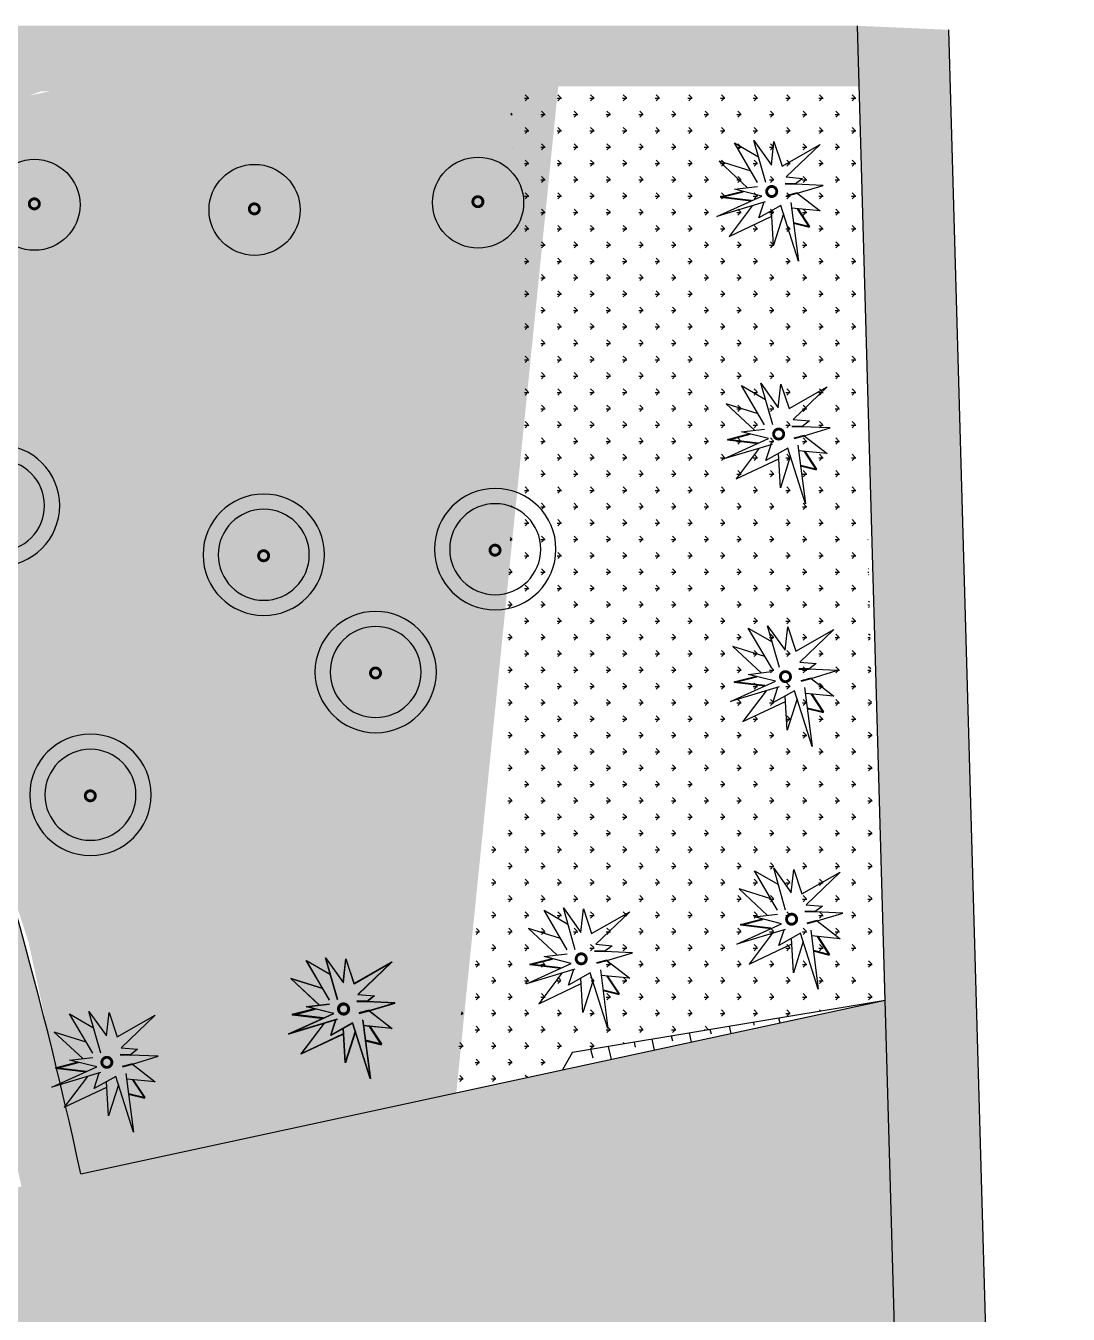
# Model space of a CAD drawing. Header units: millimetres. Extents: x -164772 to 106339, y -135449 to 107526.
# Drawn here: x 71992 to 106339, y 19521 to 61999 of the extents above; entities that cross this region are included whole.
import ezdxf

# ---------------------------------------------------------------- set-up
doc = ezdxf.new("R2010")
doc.units = ezdxf.units.MM
doc.linetypes.add('HIDDEN2', pattern=[4.762499999999999, 3.175, -1.5875])
doc.layers.add('border', color=250, linetype='HIDDEN2', lineweight=13)
doc.layers.add('paving', color=250, linetype='Continuous', lineweight=25)
for name, color, linetype, lineweight, true_color in [('graas', 7, 'Continuous', 25, 0x83f83f), ('hatch', 7, 'Continuous', 9, 0x4a4a4a), ('plants', 7, 'Continuous', 30, 0x3d5129)]:
    doc.layers.add(name, color=color, linetype=linetype, lineweight=lineweight, true_color=true_color)
doc.layers.add('project line', color=250, linetype='Continuous')
doc.linetypes.add('зигзаг', pattern='A,0.00254,-5.08,[131,ltypeshp.shx,S=5.08,R=0,X=-5.08,Y=0],-10.16,[131,ltypeshp.shx,S=5.08,R=180,X=5.08,Y=0],-5.08', length=20.32254)

# ---------------------------------------------------------------- blocks, each defined once
blk = doc.blocks.new('елка')
at = {"layer": 'plants'}
for p, q in [((2684.137915449879, -2741.3783145817), (2683.17369059867, -2738.18267230506)), ((2683.17369059867, -2738.18267230506), (2684.518721021184, -2741.139387633171)), ((2686.810000354512, -2738.334006180307), (2685.068330281675, -2740.20752258956)), ((2686.15154143987, -2740.43941125017), (2686.810000354512, -2738.334006180307)), ((2683.878856771224, -2740.519740085719), (2681.85674631787, -2738.996862432773)), ((2681.85674631787, -2738.996862432773), (2683.185360237356, -2741.803345910427)), ((2684.518721021184, -2741.139387633171), (2684.967064495355, -2739.347439359115)), ((2684.967064495355, -2739.347439359115), (2685.146400340556, -2740.870596969208)), ((2685.415407969526, -2740.870596969208), (2688.015789308447, -2739.347439359115)), ((2688.015789308447, -2739.347439359115), (2687.101557942712, -2740.925316069123)), ((2683.891041701811, -2742.393750073171), (2683.084026537239, -2740.960192355153)), ((2683.084026537239, -2740.960192355153), (2684.127159162083, -2741.303114969722)), ((2681.281810564045, -2741.913432647301), (2683.53731230745, -2741.780857791904)), ((2683.344918255866, -2742.566773831772), (2681.281810564045, -2741.913432647301)), ((2688.105461092217, -2741.945764131189), (2686.491423040732, -2742.483349965245)), ((2686.555035642428, -2741.775871016461), (2688.105461092217, -2741.945764131189)), ((2680.214629847011, -2743.558517127227), (2683.891041701811, -2742.393750073171)), ((2684.092640694763, -2743.061732288157), (2680.214629847011, -2743.558517127227)), ((2683.532362289072, -2744.992074845245), (2683.711705856611, -2743.110531185245)), ((2685.774079659928, -2742.752140629208), (2685.684407876159, -2743.827307791189)), ((2687.926125247015, -2744.992074845245), (2685.774079659928, -2742.752140629208)), ((2686.491423040732, -2742.483349965245), (2687.926125247015, -2744.992074845245)), ((2684.699671514813, -2743.482638365096), (2683.532362289072, -2744.992074845245)), ((2684.699671514813, -2743.482638365096), (2685.217886019367, -2745.183522291165)), ((2685.217886019367, -2745.183522291165), (2685.30016729786, -2743.333675832381)), ((2685.684407876159, -2743.827307791189), (2685.300167297859, -2743.33367583238))]:
    blk.add_line(p, q, dxfattribs=at)
at = {"layer": 'plants', "lineweight": 40, "ltscale": 0.5}
for p, q in [((2684.199966884971, -2740.439088401116), (2684.442664671782, -2738.421274240084)), ((2684.442664671782, -2738.421274240084), (2684.826215207915, -2739.910098373738)), ((2684.699671514813, -2743.482638365096), (2684.525454297167, -2742.804097973426)), ((2685.30016729786, -2743.333675832381), (2685.319599980388, -2742.674530534855)), ((2682.748386677804, -2743.233935265844), (2682.477887483905, -2744.29967250393)), ((2682.477887483905, -2744.29967250393), (2683.672987516406, -2743.516736150048))]:
    blk.add_line(p, q, dxfattribs=at)
at = {"layer": 'plants', "linetype": 'ByBlock'}
for p, q in [((2685.417303040573, -2741.406953151223), (2688.171811254628, -2740.619261634248)), ((2688.171811254628, -2740.619261634248), (2686.555035642428, -2741.775871016461))]:
    blk.add_line(p, q, dxfattribs=at)
at = {"layer": 'plants', "const_width": 0.1885352972114263}
blk.add_lwpolyline([(2684.485085379165, -2741.798864123845, 1), (2685.148613937472, -2741.798864123845, 1)], format="xyb", close=True, dxfattribs=at)
blk = doc.blocks.new('С')
at = {"layer": 'plants', "const_width": 0.1885352972114263}
blk.add_lwpolyline([(63630.32345716628, 41940.31817765423, 1), (63630.98698572459, 41940.31817765423, 1)], format="xyb", close=True, dxfattribs=at)
at = {"layer": 'plants', "linetype": 'зигзаг', "ltscale": 0.1}
blk.add_circle((63630.59096005273, 41940.30680358259), 3, dxfattribs=at)
blk = doc.blocks.new('Р')
at = {"layer": 'plants', "const_width": 0.1885352972114263}
blk.add_lwpolyline([(63573.59903664942, 42000.92048726147, 1), (63574.26256520773, 42000.92048726147, 1)], format="xyb", close=True, dxfattribs=at)
at = {"layer": 'plants'}
blk.add_circle((63573.86653953586, 42000.90911318984), 4, dxfattribs=at)
at = {"layer": 'plants', "linetype": 'зигзаг', "ltscale": 0.1}
blk.add_circle((63573.86653953586, 42000.90911318984), 3, dxfattribs=at)
blk = doc.blocks.new('Б')
at = {"layer": 'plants', "const_width": 0.1885352972114263}
blk.add_lwpolyline([(63583.59903664938, 41953.88570157746, 1), (63584.26256520769, 41953.88570157746, 1)], format="xyb", close=True, dxfattribs=at)
at = {"layer": 'plants'}
for radius in [4, 3]:
    blk.add_circle((63583.86653953583, 41953.87432750583), radius, dxfattribs=at)

msp = doc.modelspace()

# ---------------------------------------------------------------- hatches: boundary and pattern name
at = {"layer": 'graas'}
h = msp.add_hatch(dxfattribs=at)
h.set_pattern_fill('GRASS,_O', color=256, scale=30, angle=90)
h.set_pattern_definition([(180, (200742.8288006829, -3999725.260354161), (-538.8153672, -538.8153672), [142.875, -934.7557343999999]), (135, (200742.8288006829, -3999725.260354161), (-538.8153672641492, -538.8153672641491), [142.875, -619.1249999999999]), (225, (200742.8288006829, -3999725.260354161), (538.8153672641491, -538.8153672641492), [142.875, -619.1249999999999])])
edge = h.paths.add_edge_path()
edge.add_arc((3959.030039913225, 48800.59289459283), 8126.676300431104, 100.7306834289347, 145.7787022963505)
edge.add_line((-2760.68765136486, 53370.96069615059), (-5900.72601699856, 50099.95196564474))
edge.add_line((-5900.726016998553, 50099.951965645), (-8851.633577133973, 47026.05413376272))
edge.add_line((-8851.633577133794, 47026.05413376265), (-10348.33013532541, 45466.83917947636))
edge.add_line((-10348.33013532524, 45466.8391794763), (-10842.03795222937, 44952.53890941931))
edge.add_arc((-245891.8045094286, -132689.9431384047), 294627.2970834593, 395.33427975828073, 397.0807266086936, ccw=False)
edge.add_line((-5537.296563743417, 37706.52013737107), (-2926.947686607469, 34304.2736373276))
edge.add_line((-2926.947686607753, 34304.27363732787), (-817.7235081878171, 34871.12028159363))
edge.add_line((-817.7235081878389, 34871.12028159345), (1639.938693978991, 36348.41422167256))
edge.add_line((1639.93869397902, 36348.41422167285), (1983.949727292129, 36555.19830061878))
edge.add_line((1983.949727292369, 36555.19830061872), (2392.792366512353, 36800.9524782408))
edge.add_line((2392.792366512316, 36800.95247824075), (4501.571216854194, 33113.4841246073))
edge.add_line((4501.571216853998, 33113.48412460745), (20764.61870250817, 41854.54762176766))
edge.add_line((20764.61870250824, 41854.54762176753), (20484.81444407463, 42616.20810554971))
edge.add_arc((26844.26657326167, 43383.19233996797), 6405.536370926965, 139.8377190172445, 186.8769651278477, ccw=False)
edge.add_arc((30384.76561330465, 45032.31910698724), 8793.341242286904, 147.8121510107635, 163.6038755406846, ccw=False)
edge.add_line((22942.90678013556, 49716.50391445267), (24396.06539333351, 52220.32135464699))
edge.add_line((24396.06539333353, 52220.32135464675), (25139.90782143709, 53501.97473186877))
edge.add_line((25139.90782143707, 53501.97473186911), (25908.2779090512, 54825.88969092269))
edge.add_line((25908.27790905136, 54825.88969092262), (28910.39088793335, 59998.58231077064))
edge.add_line((28910.39088793305, 59998.58231077068), (17584.9383189222, 59086.94208212709))
edge.add_line((17584.93831892239, 59086.94208212713), (14730.00065830357, 58828.99420451016))
edge.add_line((14730.0006583037, 58828.99420451005), (2445.901390035084, 56785.15984471024))
edge = h.paths.add_edge_path()
edge.add_line((17584.93831892239, 59086.94208212713), (28910.39088793324, 59998.58231077073))
edge.add_line((28910.39088793305, 59998.58231077068), (61051.76526143778, 59998.5823107816))
edge.add_arc((-69863.49566944156, -6844.387988402001), 146992.4767565257, 376.34994147656136, 387.04803655588955, ccw=False)
edge.add_line((71184.64739135207, 34534.46605710968), (72081.63738748418, 31795.96062640638))
edge.add_line((72081.63738748405, 31795.96062640616), (72642.9973684089, 29192.99456922585))
edge.add_line((72642.99736840904, 29192.9945692262), (73823.71738930132, 24152.16131918335))
edge.add_line((73823.71738930113, 24152.16131918322), (86177.33383768599, 26820.41754026585))
edge.add_line((86177.33383768584, 26820.41754026575), (89536.40661013717, 59998.58231077957))
edge.add_line((89536.40661013752, 59998.58231077951), (71564.05116068537, 59998.58231077588))
edge.add_line((71564.05116068499, 59998.5823107758), (68486.72604392386, 59765.60212672796))
edge.add_line((68486.72604392396, 59765.60212672832), (68810.07235207818, 59832.50878647034))
edge.add_line((68810.07235207802, 59832.50878647021), (69509.99787866534, 59921.54758957229))
edge.add_line((69509.99787866577, 59921.54758957219), (71564.05116068537, 59998.58231077594))
edge.add_line((71564.05116068499, 59998.5823107758), (69357.05951933387, 59998.5823107758))
edge.add_line((69357.05951933397, 59998.5823107758), (68609.75693280471, 59935.49813025258))
edge.add_line((68609.75693280456, 59935.49813025263), (68698.35998478961, 60039.5278659739))
edge.add_line((68698.35998478971, 60039.52786597381), (63167.04136877139, 59998.58231077576))
edge.add_line((63167.04136877154, 59998.5823107758), (68207.86377479992, 59998.5823107758))
edge.add_line((68207.86377479995, 59998.5823107758), (71564.05116068522, 59998.5823107758))
edge.add_line((71564.05116068499, 59998.5823107758), (69509.9978786654, 59921.54758957206))
edge.add_line((69509.99787866577, 59921.54758957219), (68609.7569328059, 59935.49813025272))
edge.add_line((68609.7569328055, 59935.49813025263), (68486.72604392383, 59765.60212672982))
edge.add_line((68486.72604392396, 59765.60212673018), (71564.05116068509, 59998.58231077621))
edge.add_line((71564.05116068499, 59998.5823107758), (17584.93831892219, 59086.94208212676))
h.paths.add_polyline_path([(70591.46466796633, 59890.67126700659), (70626.60701693661, 59998.5823107758), (70549.69458024969, 59932.10985402348), (70555.51738870583, 59885.39013478257)], flags=16)
h.paths.add_polyline_path([(72525.30902560634, 59784.2156843157), (72771.04261426927, 59846.08117221021), (72492.39406040937, 59838.38227186775), (72100.00797238687, 59698.22256156061)], flags=16)
h = msp.add_hatch(dxfattribs=at)
h.set_pattern_fill('GRASS,_O', color=256, scale=30, angle=90)
h.set_pattern_definition([(180, (20086141.39876514, -35164892.04669365), (-538.8149999999999, -538.8149999999999), [142.875, -934.755]), (135, (20086141.39876514, -35164892.04669365), (-538.8153672641492, -538.8153672641491), [142.875, -619.1249999999999]), (225, (20086141.39876514, -35164892.04669365), (538.8153672641491, -538.8153672641492), [142.875, -619.1249999999999])])
h.paths.add_polyline_path([(87946.70664463213, 59998.58231078138), (88214.35987525174, 52348.88199984891), (87878.74378038544, 43018.29605243963), (87878.76445451353, 43018.29605243963), (87878.74378038544, 43018.29605243963), (87878.74378102945, 38018.23933438541), (87878.76898686748, 38018.23933438541), (87878.76898686375, 38018.24478340105), (87878.74378102573, 38018.23933919476), (87878.74378102945, 38018.2028588313), (85859.34209488725, 26751.73453966252), (89691.67674961287, 27579.48006879774), (90018.01458143743, 28155.95886900652), (89414.53910261227, 31707.8010188267), (89499.48565997483, 32483.01374371632), (89768.27857699918, 31675.99471798123), (91022.64101700133, 32393.34582112453), (89902.6739089803, 31317.32302757123), (90440.25748998133, 31272.48713569114), (90193.44151058441, 31080.3668465447), (91118.36473993186, 31039.22620729966), (90267.92277693117, 30780.11895501524), (91022.64101700505, 30196.46434215227), (90284.97166940171, 30266.77695580994), (90676.43984635102, 29669.2269395497), (90143.57122729972, 29804.47653651194), (90305.8621579895, 28537.59812112528), (89809.99051025903, 30102.74232554346), (89880.3327761504, 29454.7761057597), (90017.7489231445, 28155.95886899953), (100043.138055769, 29828.99284157579), (99463.20680775141, 59998.58231078324), (93936.93673321904, 59998.58231078138)])
at = {"layer": 'hatch'}
h = msp.add_hatch(dxfattribs=at)
h.set_pattern_fill('HONEY', color=256, scale=80, angle=90, style=0)
h.set_pattern_definition([(90, (0, 0), (-219.9704516, 381), [254, -508]), (210, (0, 0), (-219.9704530418713, -380.9999991675352), [254, -508]), (150, (0, 0), (-439.9409046418711, 8.324647552006501e-07), [-508, 254])])
edge = h.paths.add_edge_path()
edge.add_arc((-69881.46180615833, -6884.365332357906), 147000.0000001027, 12.18808026201955, 14.75600942719163)
edge.add_line((72270.36498191414, 30557.0307533122), (70762.7849985637, 35910.59696802928))
edge.add_arc((-69874.147240239, -6844.295708084806), 146992.270399799, 16.90974367711396, 27.0480372412474)
edge.add_line((61040.92910450158, 59998.5823189598), (99452.3706508104, 59998.58231897236))
edge.add_line((99452.3706508104, 59998.58231897236), (99395.40264480349, 61998.58231897236))
edge.add_line((99395.40264480349, 61998.58231897236), (59447.82130728263, 61998.58231896492))
edge.add_line((59447.82130728263, 61998.58231896492), (30595.14595694953, 61998.5823189598))
edge.add_line((30595.14595694953, 61998.5823189598), (16945.86516512997, 61988.26880002492))
edge.add_line((16945.86516512997, 61988.26880002492), (-3567.348578616627, 60448.49003891589))
edge.add_arc((-3374.123247103395, 55057.6649270438), 5394.286923730429, 92.05279493754608, 143.8686936023163)
edge.add_line((-7730.915242729039, 58238.34015761693), (-18132.86930888266, 47402.67892859042))
edge.add_line((-18132.86930888266, 47402.67892859042), (-16672.74837890108, 46036.63276343425))
edge.add_line((-16672.74837890108, 46036.63276343425), (-5728.012840780124, 57437.70661726703))
edge.add_arc((-3317.575444669025, 55138.27892674438), 3331.302469682569, 88.46949512775649, 136.3501894644947, ccw=False)
edge.add_line((-3228.599112065305, 58468.39294232246), (15564.12557443019, 59857.14324810919))
edge.add_line((15564.12557443019, 59857.14324810919), (28899.55473098877, 59998.5823189598))
edge.add_line((28899.55473098877, 59998.5823189598), (22620.9490487233, 49180.43606528737))
edge.add_line((22620.9490487233, 49180.43606528737), (26084.06266638842, 51168.42593507101))
edge.add_line((26084.06266638842, 51168.42593507101), (31208.88430839098, 59998.5823189598))
edge.add_line((31208.88430839098, 59998.5823189598), (58791.35033786472, 59998.58231895421))
edge.add_arc((-54171.07139741258, -287.3738305000734), 128042.591480931, 17.235339079441417, 28.088016096466788, ccw=False)
edge.add_arc((66639.87773244892, 37425.32235091808), 1499.119077303557, -85.99513206908068, 8.669314800259372, ccw=False)
edge.add_line((66744.57804965528, 35929.86394243178), (32573.44630688552, 38739.81689763746))
edge.add_arc((33184.64964260057, 39909.95136780423), 1320.145520714164, 144.95697507831, 242.4203150541866, ccw=False)
edge.add_line((32103.81865024633, 40667.96756936473), (32548.2129454594, 40438.80886806744))
edge.add_arc((26845.10957694999, 43379.70116891079), 6416.71532460831, 332.7214142434506, 356.1738846724419)
edge.add_line((33247.52305119271, 42951.52216207099), (32748.63747264045, 42984.88650700313))
edge.add_line((32748.63747264045, 42984.88650700313), (32784.75132173645, 43570.73659359574))
edge.add_line((32784.75132173645, 43570.73659359574), (33259.96503267077, 43534.18430480226))
edge.add_arc((26845.10957693975, 43379.70116891706), 6416.715324618582, 1.379535558713001, 53.5028107840688)
edge.add_line((30661.66501935079, 48538.00904187285), (30364.27334390926, 48136.06602180847))
edge.add_line((30364.27334390926, 48136.06602180847), (29918.20960436036, 48435.74472628771))
edge.add_line((29918.20960436036, 48435.74472628771), (30177.90606252202, 48863.01249902479))
edge.add_arc((26845.10957692671, 43379.7011688878), 6416.715324650543, 58.70846167040663, 82.25304273618802)
edge.add_line((27710.07195454157, 49737.85150077804), (27642.67279984496, 49242.41497210231))
edge.add_line((27642.67279984496, 49242.41497210231), (27107.45449843044, 49290.59749475498))
edge.add_line((27107.45449843044, 49290.59749475498), (27129.62430947919, 49790.10575242106))
edge.add_arc((27231.43142559108, 50953.06373089304), 1167.405648685427, 169.3692226622422, 264.9969942241267, ccw=False)
edge.add_line((26084.06266638842, 51168.42593507101), (22609.97613767366, 49161.52954964274))
edge.add_arc((24276.69583353629, 48173.65237149104), 1937.486997037504, 149.344461862475, 187.5203796870299)
edge.add_line((22355.87437996475, 47920.07633321316), (22685.12178809309, 47587.07824129474))
edge.add_line((22685.12178809309, 47587.07824129474), (23472.26380497055, 46231.2420957273))
edge.add_arc((26845.10957698557, 43379.70116895294), 4416.715324635352, -63.71056121522571, 139.7874633591334, ccw=False)
edge.add_arc((26845.10957693838, 43379.70116890685), 4416.715324614926, 270.2188485147508, 296.28943878558783, ccw=False)
edge.add_line((26861.9797416648, 38963.01806320067), (27404.49610012277, 36987.41501489145))
edge.add_line((27404.49610012277, 36987.41501489145), (27439.24435559901, 37492.8918380969))
edge.add_arc((27589.86883542086, 36000.47357700147), 1499.999999990896, 31.668273032652905, 95.76314452310072, ccw=False)
edge.add_line((28866.52176590609, 36787.97424052891), (33034.67197206543, 36662.46526843638))
edge.add_line((33034.67197206543, 36662.46526843638), (67781.59303681333, 33823.0848485234))
edge.add_arc((68048.20537133666, 32153.3033236317), 1690.932428510866, 5.229241126043121, 99.0717840524631, ccw=False)
edge.add_line((69732.1001631424, 32307.41629491936), (70313.45306168243, 30134.35756873489))
edge.add_arc((-69881.46180602637, -6884.365332323279), 144999.9999999636, 12.188080271161027, 14.791453378161691, ccw=False)
edge.add_line((71850.21453445518, 23728.24516901144), (20403.20168226558, 12616.21068364711))
edge.add_line((20403.20168226558, 12616.21068364711), (20225.49660572988, -6881.55304368442))
edge.add_line((20225.49660572988, -6881.55304368442), (27860.81560829907, -6881.553043688145))
edge.add_line((27860.81560829907, -6881.553043688145), (38592.97779325136, 3845.194462671912))
edge.add_line((38592.97779325136, 3845.194462671912), (49327.44061762394, -6881.553043684422))
edge.add_line((49327.44061762394, -6881.553043684422), (61723.05876921835, -6889.830829475972))
edge.add_line((61723.05876921835, -6889.830829475972), (75461.70133191367, 6848.81173321608))
edge.add_line((75461.70133191367, 6848.81173321608), (89141.54750944182, -6881.553043686286))
edge.add_line((89141.54750944182, -6881.553043686286), (89851.36192080073, -6881.553043684424))
edge.add_line((89851.36192080073, -6881.553043684424), (104356.11189295, -6794.153272720489))
edge.add_line((104356.11189295, -6794.153272720489), (102400.4253539496, 61864.96527580454))
edge.add_line((102400.4253539496, 61864.96527580454), (99395.40264480255, 61998.58231897236))
edge.add_line((99395.40264480255, 61998.58231897236), (100278.6704939345, 29870.06243505658))
edge.add_line((100278.6704939345, 29870.06243505658), (73805.13421307303, 24150.48804954801))

# ---------------------------------------------------------------- linework, layer by layer
at = {"layer": 'paving'}
for p, q in [((100310.4006741105, 29875.3575581373), (99395.40264480255, 61998.58231897236)), ((106339.3685974751, -76421.18934045869), (102400.4253539496, 61864.96527580454)), ((73805.13421307292, 24150.48804954815), (100310.4006753836, 29875.35755841204))]:
    msp.add_line(p, q, dxfattribs=at)
msp.add_lwpolyline([(102417.4920969752, -44099.19655473295), (100310.4006741105, 29875.3575581373)], dxfattribs=at)
msp.add_arc((-69881.46180604052, -6884.365332415286), 147000, 12.18808026186612, 27.01586280905969, dxfattribs=at)
at = {"layer": 'project line'}
for p, q in [((90007.1784244992, 28155.95887719564), (100310.4006757585, 29875.35755841204)), ((94528.25078525508, 28910.43409525793), (94574.70917269328, 28761.75602972557)), ((95170.19283993609, 29017.56119543224), (95222.28633463403, 28776.37631676349)), ((95971.4591534191, 29151.27628078315), (95984.71116180552, 29056.1121045207)), ((96797.91043725537, 29289.19422653367), (96833.50780946968, 29124.38386109335)), ((92036.79277810614, 28494.66032009109), (92071.54264865463, 28328.14688879022)), ((92622.66989634905, 28592.43132025891), (92700.58129126273, 28231.71352932652)), ((93261.43685098758, 28699.02856067664), (93305.35087758276, 28531.10849000563)), ((93851.79469176542, 28797.54730249572), (93917.24950747259, 28494.50155989643)), ((90007.1784244992, 28155.95887719564), (89680.84059267279, 27579.48007698314)), ((90596.14366719147, 28254.24522265842), (90675.44937186709, 27973.47869517704)), ((91185.33113506969, 28352.56865299357), (91277.80925598714, 27924.40915816001))]:
    msp.add_line(p, q, dxfattribs=at)

# ---------------------------------------------------------------- block references
at = {"layer": 'border', "xscale": 500, "yscale": 500, "zscale": 500, "rotation": 90}
for p in [(-1274329.572825537, -1285873.53357931), (-1274100.837926029, -1293870.262932349), (-1273876.646891634, -1301867.135416393), (-1273673.949557984, -1309864.567116067), (-1280605.505941399, -1311170.441218592), (-1288439.552943051, -1312819.887712003), (-1288431.894471297, -1312828.042672229), (-1296236.899635026, -1314583.57518236)]:
    msp.add_blockref('елка', p, dxfattribs=at)
at = {"layer": 'graas', "yscale": 500, "zscale": 500, "rotation": 90}
for name, p, xscale in [('С', (21042432.47836086, -31759199.2749348), 500), ('С', (21049682.83917377, -31759365.29975125), 500), ('С', (21057047.96524641, -31759128.26786359), 500), ('Р', (21071564.76123323, 31833112.21858993), -500), ('Р', (21087914.54009619, 31831676.12096079), -500), ('Р', (21080288.52329471, 31831492.25862135), -500), ('Б', (21060457.68658116, 31832625.80421912), -500), ('Р', (21074577.7169201, 31823577.76974565), -500)]:
    msp.add_blockref(name, p, dxfattribs=dict(at, xscale=xscale))

doc.saveas('drawing.dxf')
